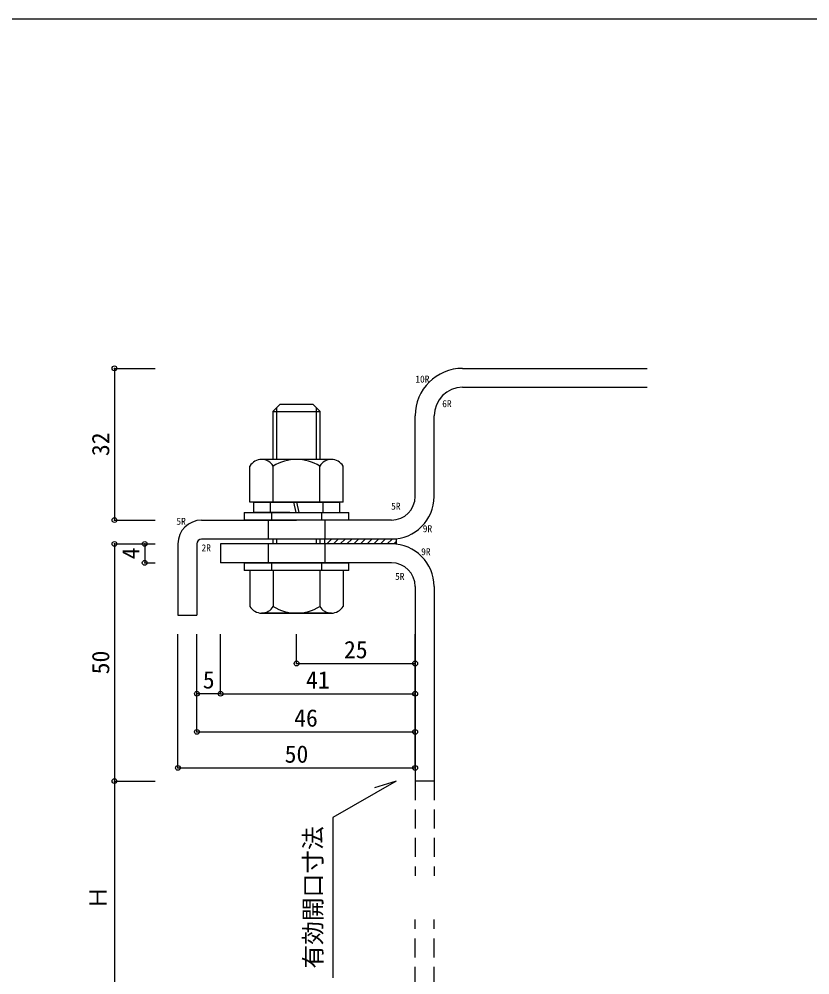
# Model space of a CAD drawing. Units: millimetres on the paper, enlarged 10 times, with parts at other scales. Extents: x -10475 to 9199, y -10092 to 10143.
# Drawn here: x 7533 to 8366, y 85 to 1092 of the extents above; entities that cross this region are included whole.
import ezdxf
from ezdxf.enums import TextEntityAlignment as Align

# ---------------------------------------------------------------- set-up
doc = ezdxf.new("R2010")
doc.units = ezdxf.units.MM
doc.header["$LTSCALE"] = 10
doc.header["$PDMODE"] = 32
doc.header["$PDSIZE"] = 5
doc.linetypes.add('DASHED1', pattern=[1.8, 1.2, -0.6])
doc.linetypes.add('DASHED2', pattern=[3, 2, -1])
for name, color, linetype in [('0-8_FRP寸法', 3, 'Continuous'), ('0-F_図面枠', 7, 'Continuous'), ('E-0_FRP', 4, 'Continuous'), ('E-8_FRP寸法', 3, 'Continuous')]:
    doc.layers.add(name, color=color, linetype=linetype)
doc.styles.add('ＭＳ ゴシック', font='')
doc.styles.get('ＭＳ ゴシック').set_extended_font_data('MS Gothic')

msp = doc.modelspace()

# ---------------------------------------------------------------- linework, layer by layer
at = {"layer": '0-8_FRP寸法', "color": 7}
for p, q in [((7824.62, 571.99), (7822.05, 582.99)), ((7827.67, 571.99), (7825.1, 582.99))]:
    msp.add_line(p, q, dxfattribs=at)
at = {"layer": '0-F_図面枠'}
msp.add_lwpolyline([(9198.81, 1092.07), (5198.81, 1092.07), (5198.81, -1667.93)], dxfattribs=at)
at = {"layer": 'E-0_FRP'}
for p, q in [((7999.86, 723.99), (8194.4, 723.99)), ((7999.86, 703.99), (8194.4, 703.99)), ((7949.86, 588.99), (7949.86, 673.99)), ((7969.86, 588.99), (7969.86, 673.99)), ((7724.86, 563.99), (7824.86, 563.99)), ((7794.86, 563.99), (7794.86, 543.99)), ((7924.86, 563.99), (7824.86, 563.99)), ((7854.86, 563.99), (7854.86, 543.99)), ((7924.86, 543.99), (7724.86, 543.99)), ((7803.86, 543.99), (7803.86, 538.99)), ((7845.86, 538.99), (7845.86, 543.99)), ((7854.86, 538.99), (7854.86, 543.99)), ((7854.86, 538.99), (7854.86, 543.99)), ((7929.86, 543.99), (7854.86, 543.99)), ((7929.86, 543.99), (7929.86, 538.99)), ((7719.86, 538.99), (7719.86, 463.99)), ((7744.86, 538.99), (7744.86, 518.99)), ((7924.86, 538.99), (7744.86, 538.99)), ((7794.86, 538.99), (7794.86, 518.99)), ((7854.86, 538.99), (7854.86, 518.99)), ((7929.86, 538.99), (7854.86, 538.99)), ((7929.86, 538.99), (7854.86, 538.99)), ((7824.86, 518.99), (7744.86, 518.99)), ((7924.86, 518.99), (7824.86, 518.99)), ((7949.86, 493.99), (7949.86, 288.99)), ((7969.86, 493.99), (7969.86, 288.99)), ((7969.86, 288.99), (7949.86, 288.99))]:
    msp.add_line(p, q, dxfattribs=at)
at = {"layer": 'E-0_FRP', "color": 7}
for p, q in [((7799.86, 543.99), (7799.86, 539.13)), ((7849.86, 538.99), (7849.86, 543.99))]:
    msp.add_line(p, q, dxfattribs=at)
at = {"layer": 'E-0_FRP', "linetype": 'DASHED1'}
for p, q in [((7856.82, 538.99), (7861.82, 543.99)), ((7863.89, 538.99), (7868.89, 543.99)), ((7870.96, 538.99), (7875.96, 543.99)), ((7878.03, 538.99), (7883.03, 543.99)), ((7885.1, 538.99), (7890.1, 543.99)), ((7892.17, 538.99), (7897.17, 543.99)), ((7899.24, 538.99), (7904.24, 543.99)), ((7906.31, 538.99), (7911.31, 543.99)), ((7913.38, 538.99), (7918.38, 543.99)), ((7920.46, 538.99), (7925.46, 543.99)), ((7927.53, 538.99), (7929.86, 541.32)), ((7927.53, 538.99), (7929.86, 541.32))]:
    msp.add_line(p, q, dxfattribs=at)
at = {"layer": 'E-0_FRP', "linetype": 'DASHED2'}
for p, q in [((7949.86, 288.99), (7949.86, 188.99)), ((7969.86, 288.99), (7969.86, 188.99)), ((7949.86, 43.06), (7949.86, 143.06)), ((7969.86, 43.06), (7969.86, 143.06))]:
    msp.add_line(p, q, dxfattribs=at)
at = {"layer": 'E-0_FRP'}
msp.add_lwpolyline([(7699.86, 538.99), (7699.86, 463.99), (7719.86, 463.99)], dxfattribs=at)
for centre, radius, start, end in [((7999.86, 673.99), 50, 90, 180), ((7999.86, 673.99), 30, 90, 180), ((7924.86, 588.99), 25, 270, 0), ((7924.86, 588.99), 45, 270, 0), ((7724.86, 538.99), 25, 90, 180), ((7724.86, 538.99), 5, 90, 180), ((7924.86, 493.99), 45, 0, 90), ((7924.86, 493.99), 25, 0, 90)]:
    msp.add_arc(centre, radius, start, end, dxfattribs=at)
at = {"layer": 'E-8_FRP寸法', "color": 4}
for p, q in [((7633.06, 723.99), (7633.06, 563.99)), ((7803.86, 682.49), (7803.86, 627.99)), ((7845.86, 627.99), (7845.86, 682.49)), ((7633.06, 538.99), (7633.06, 288.99)), ((7664.89, 538.99), (7664.89, 518.99)), ((7824.86, 412.89), (7949.86, 412.89)), ((7744.86, 381.02), (7719.86, 381.02)), ((7744.86, 381.02), (7949.86, 381.02)), ((7719.86, 340.82), (7949.86, 340.82)), ((7699.86, 302.8), (7949.86, 302.8)), ((7633.06, 288.99), (7633.06, 43.06))]:
    msp.add_line(p, q, dxfattribs=at)
at = {"layer": 'E-8_FRP寸法'}
for p, q in [((7633.06, 723.99), (7676.07, 723.99)), ((7633.06, 563.99), (7676.07, 563.99)), ((7633.06, 538.99), (7676.07, 538.99)), ((7664.89, 538.99), (7676.07, 538.99)), ((7664.89, 518.99), (7676.07, 518.99)), ((7699.86, 302.8), (7699.86, 443.85)), ((7719.86, 340.82), (7719.86, 443.85)), ((7744.86, 381.02), (7744.86, 443.85)), ((7824.86, 412.89), (7824.86, 443.85)), ((7949.86, 412.89), (7949.86, 443.85)), ((7949.86, 367.36), (7949.86, 443.85)), ((7949.86, 327.16), (7949.86, 443.85)), ((7949.86, 302.8), (7949.86, 443.85)), ((7633.06, 288.99), (7676.07, 288.99))]:
    msp.add_line(p, q, dxfattribs=at)
at = {"layer": 'E-8_FRP寸法', "color": 7}
for p, q in [((7849.86, 678.49), (7842.36, 685.99)), ((7799.86, 678.49), (7849.86, 678.49)), ((7799.86, 678.49), (7799.86, 627.99)), ((7849.86, 627.99), (7849.86, 678.49)), ((7861.67, 627.99), (7788.05, 627.99)), ((7775.79, 582.99), (7775.79, 620.9)), ((7800.32, 582.99), (7800.32, 620.9)), ((7849.4, 582.99), (7849.4, 620.9)), ((7873.94, 582.99), (7873.94, 620.9)), ((7873.94, 582.99), (7775.79, 582.99)), ((7779.61, 582.99), (7779.61, 571.99)), ((7779.61, 582.99), (7824.86, 582.99)), ((7823.66, 582.99), (7780.18, 582.99)), ((7797.11, 582.99), (7797.11, 571.99)), ((7825.83, 582.99), (7870.11, 582.99)), ((7872.18, 582.99), (7834.4, 582.99)), ((7852.61, 582.99), (7852.61, 571.99)), ((7870.11, 582.99), (7870.11, 571.99)), ((7769.86, 571.99), (7879.86, 571.99)), ((7769.86, 571.99), (7769.86, 563.99)), ((7779.61, 571.99), (7823.89, 571.99)), ((7817.96, 571.99), (7780.18, 571.99)), ((7798.61, 571.99), (7798.61, 563.99)), ((7824.86, 571.99), (7870.11, 571.99)), ((7851.11, 571.99), (7851.11, 563.99)), ((7879.86, 563.99), (7879.86, 571.99)), ((7879.86, 563.99), (7769.86, 563.99)), ((7769.86, 518.99), (7769.86, 510.99)), ((7769.86, 518.99), (7879.86, 518.99)), ((7798.61, 518.99), (7798.61, 510.99)), ((7851.11, 518.99), (7851.11, 510.99)), ((7879.86, 510.99), (7879.86, 518.99)), ((7879.86, 510.99), (7769.86, 510.99)), ((7873.94, 510.99), (7775.79, 510.99)), ((7775.79, 510.99), (7775.79, 473.07)), ((7800.32, 510.99), (7800.32, 473.07)), ((7872.18, 510.99), (7834.4, 510.99)), ((7849.4, 510.99), (7849.4, 473.07)), ((7873.94, 510.99), (7873.94, 473.07))]:
    msp.add_line(p, q, dxfattribs=at)
at = {"layer": 'E-8_FRP寸法', "color": 2}
for p, q in [((7929.86, 288.99), (7863.15, 250.47)), ((7929.86, 288.99), (7906.85, 281.73)), ((7863.15, 250.47), (7863.15, 81.57))]:
    msp.add_line(p, q, dxfattribs=at)
at = {"layer": 'E-8_FRP寸法', "color": 7}
for points in [[(7842.36, 685.99), (7807.36, 685.99), (7799.86, 678.49)], [(7861.67, 465.99), (7788.05, 465.99), (7861.67, 465.99)]]:
    msp.add_lwpolyline(points, dxfattribs=at)
for centre, radius, start, end in [((7788.05, 613.82), 14.17, 29.99985, 149.99985), ((7824.86, 581.94), 46.04, 57.79585, 122.2043), ((7861.67, 613.82), 14.17, 29.99985, 149.99985), ((7788.05, 480.15), 14.17, 210.00015, 330.00015), ((7824.86, 512.03), 46.04, 237.7957, 302.20415), ((7861.67, 480.15), 14.17, 210.00015, 330.00015)]:
    msp.add_arc(centre, radius, start, end, dxfattribs=at)
at = {"layer": 'E-8_FRP寸法', "color": 6}
for p in [(7633.06, 723.99), (7633.06, 563.99), (7633.06, 538.99), (7664.89, 538.99), (7664.89, 518.99), (7824.86, 412.89), (7949.86, 412.89), (7719.86, 381.02), (7744.86, 381.02), (7949.86, 381.02), (7719.86, 340.82), (7949.86, 340.82), (7699.86, 302.8), (7949.86, 302.8), (7633.06, 288.99)]:
    msp.add_point(p, dxfattribs=at)

# ---------------------------------------------------------------- texts
at = {"layer": 'E-8_FRP寸法', "color": 6, "style": 'ＭＳ ゴシック'}
for s, p in [('10R', (7949.98, 706.79)), ('6R', (7978.35, 680.87)), ('5R', (7924.53, 572.79)), ('5R', (7698.27, 556.87)), ('9R', (7957.84, 549.09)), ('2R', (7724.72, 528.92)), ('9R', (7956.16, 524.87)), ('5R', (7928.66, 498.85))]:
    msp.add_text(s, height=7.331, dxfattribs=at).set_placement(p, align=Align.BOTTOM_LEFT)
at = {"layer": 'E-8_FRP寸法', "style": 'ＭＳ ゴシック'}
for s, p in [('32', (7633.06, 631.49)), ('4', (7664.89, 522.74)), ('50', (7633.06, 401.49)), ('有効開口寸法', (7856.88, 91.33)), ('Ｈ', (7630.31, 153.55))]:
    msp.add_text(s, height=18.33, rotation=90, dxfattribs=at).set_placement(p, align=Align.BOTTOM_LEFT)
for s, p in [('25', (7874.86, 412.89)), ('5', (7726.11, 381.02)), ('41', (7834.86, 381.02)), ('46', (7822.36, 340.82)), ('50', (7812.36, 302.8))]:
    msp.add_text(s, height=18.33, dxfattribs=at).set_placement(p, align=Align.BOTTOM_LEFT)

doc.saveas('drawing.dxf')
